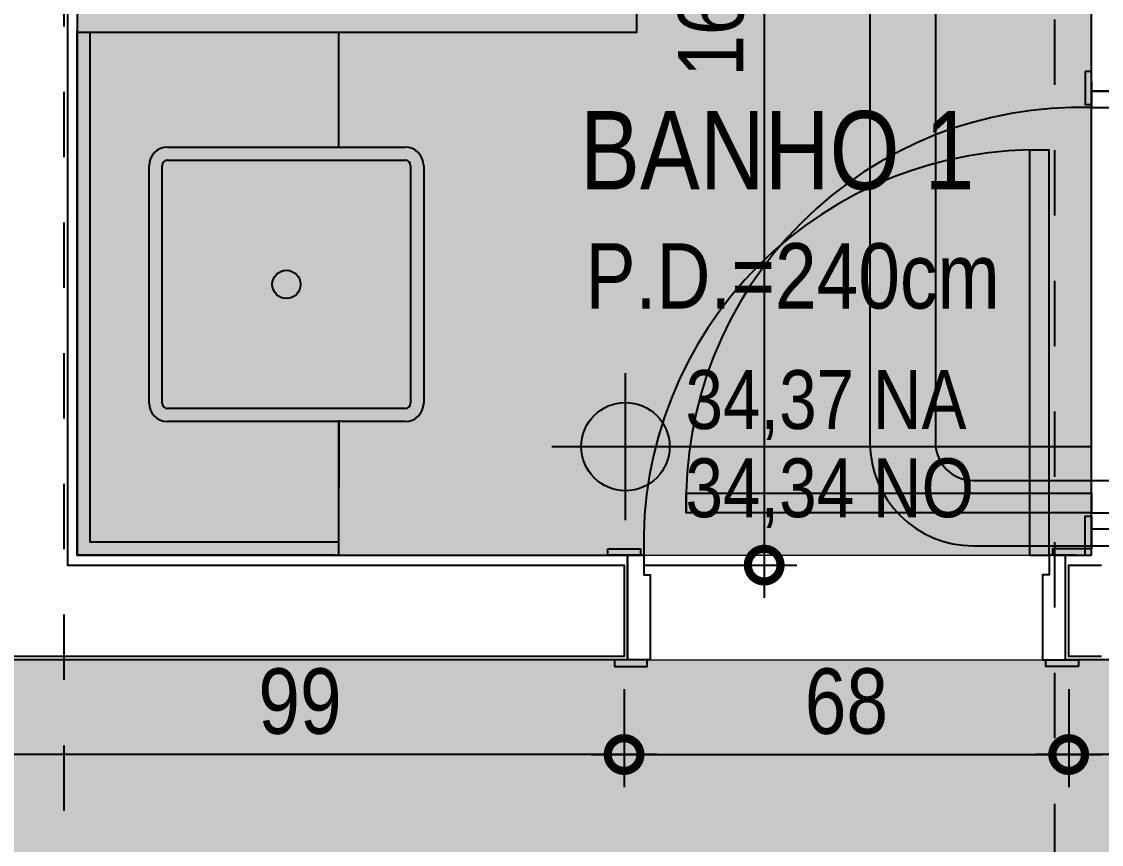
# Model space of a CAD drawing. Header units: metres. Extents: x -23 to 570, y -54 to 184.
# Drawn here: x 30.82 to 32.472, y 50.593 to 51.852 of the extents above; entities that cross this region are included whole.
import ezdxf
from ezdxf.enums import TextEntityAlignment as Align
from ezdxf.xclip import XClip

# ---------------------------------------------------------------- set-up
doc = ezdxf.new("R2010")
doc.units = ezdxf.units.M
doc.header["$XCLIPFRAME"] = 0
doc.header["$PDMODE"] = 35
doc.linetypes.add('DASHEDX2', pattern=[1.5, 1, -0.5])
doc.linetypes.add('PUC$0$DASHEDX2', pattern=[1.5, 1, -0.5])
for name, color, linetype in [('1', 232, 'DASHEDX2'), ('ARQ-DIM', 2, 'Continuous'), ('ARQ-SIM', 1, 'Continuous'), ('ARQ-TXT', 2, 'Continuous'), ('PUC$0$ARQ-ALV ACAB', 4, 'Continuous'), ('PUC$0$ARQ-ALV OSSO', 5, 'Continuous'), ('PUC$0$ARQ-AUX', 7, 'Continuous'), ('PUC$0$ARQ-AUX1', 1, 'Continuous'), ('PUC$0$ARQ-CAX @ 1', 1, 'Continuous'), ('PUC$0$ARQ-ENCH', 1, 'Continuous'), ('PUC$0$ARQ-HID', 7, 'Continuous'), ('PUC$0$ARQ-PRJ', 7, 'PUC$0$DASHEDX2')]:
    doc.layers.add(name, color=color, linetype=linetype)
doc.layers.add('PUC$0$ARQ-FORRO', color=9, linetype='Continuous', lineweight=5)
doc.styles.add('Adesa', font='ARIALN.TTF')
doc.dimstyles.new('ADESA 1-0050', dxfattribs={"dimtxt": 0.1, "dimasz": 0.1, "dimexe": 0.05, "dimexo": 0.05, "dimgap": 0.03, "dimtad": 1, "dimdec": 1, "dimlfac": 100, "dimzin": 12, "dimtxsty": 'Adesa', "dimblk": 'DOTSMALL', "dimcen": 1, "dimdle": 0.05, "dimclrd": 1, "dimclre": 1, "dimclrt": 256, "dimazin": 3, "dimtm": 1e-09, "dimtfac": 1, "dimtdec": 1, "dimtmove": 1, "dimatfit": 0, "dimldrblk": 'DOTSMALL', "dimfxl": 0.8, "dimtvp": 2, "dimtolj": 1, "dimtzin": 0, "dimarcsym": 0})

# ---------------------------------------------------------------- blocks, each defined once
blk = doc.blocks.new('_DotSmall')
at = {"color": 0, "linetype": 'ByBlock', "const_width": 0.5}
blk.add_lwpolyline([(-0.0625, 0, 1), (0.0625, 0, 1)], format="xyb", close=True, dxfattribs=at)
blk = doc.blocks.new('*D1114')
at = {"layer": 'ARQ-DIM', "color": 1, "lineweight": -2, "transparency": 16777216}
for p, q in [((30.75, 50.8301), (30.75, 50.6802)), ((31.7415, 50.8301), (31.7415, 50.6802)), ((31.7915, 50.7302), (30.7, 50.7302))]:
    blk.add_line(p, q, dxfattribs=at)
at = {"layer": 'Defpoints', "color": 0, "transparency": 16777216}
for p in [(30.75, 50.8801, 0), (31.7415, 50.8801, 0), (30.75, 50.7302)]:
    blk.add_point(p, dxfattribs=at)
at = {"layer": 'ARQ-DIM', "color": 1, "lineweight": -2, "transparency": 16777216, "xscale": 0.1, "yscale": 0.1, "zscale": 0.1, "rotation": 180}
blk.add_blockref('_DotSmall', (30.75, 50.7302), dxfattribs=at)
at = {"layer": 'ARQ-DIM', "color": 1, "lineweight": -2, "transparency": 16777216, "xscale": 0.1, "yscale": 0.1, "zscale": 0.1}
blk.add_blockref('_DotSmall', (31.7415, 50.7302), dxfattribs=at)
at = {"layer": 'ARQ-DIM', "transparency": 16777216, "insert": (31.2458, 50.8113), "char_height": 0.1, "attachment_point": 5, "style": 'Adesa'}
blk.add_mtext('\\A1;99', dxfattribs=at)
blk = doc.blocks.new('*D1115')
at = {"layer": 'ARQ-DIM', "color": 1, "lineweight": -2, "transparency": 16777216}
for p, q in [((31.7415, 50.8301), (31.7415, 50.6802)), ((32.4215, 50.8301), (32.4215, 50.6802)), ((31.6915, 50.7302), (32.4715, 50.7302))]:
    blk.add_line(p, q, dxfattribs=at)
at = {"layer": 'Defpoints', "color": 0, "transparency": 16777216}
for p in [(31.7415, 50.8801, 0), (32.4215, 50.8801, 0), (32.4215, 50.7302)]:
    blk.add_point(p, dxfattribs=at)
at = {"layer": 'ARQ-DIM', "color": 1, "lineweight": -2, "transparency": 16777216, "xscale": 0.1, "yscale": 0.1, "zscale": 0.1, "rotation": 180}
blk.add_blockref('_DotSmall', (31.7415, 50.7302), dxfattribs=at)
at = {"layer": 'ARQ-DIM', "color": 1, "lineweight": -2, "transparency": 16777216, "xscale": 0.1, "yscale": 0.1, "zscale": 0.1}
blk.add_blockref('_DotSmall', (32.4215, 50.7302), dxfattribs=at)
at = {"layer": 'ARQ-DIM', "transparency": 16777216, "insert": (32.0815, 50.8113), "char_height": 0.1, "attachment_point": 5, "style": 'Adesa'}
blk.add_mtext('\\A1;68', dxfattribs=at)
blk = doc.blocks.new('*D1116')
at = {"layer": 'ARQ-DIM', "color": 1, "lineweight": -2, "transparency": 16777216}
for p, q in [((32.4215, 50.8301), (32.4215, 50.6802)), ((32.6616, 50.83), (32.6616, 50.6802)), ((32.7116, 50.7302), (32.3715, 50.7302))]:
    blk.add_line(p, q, dxfattribs=at)
at = {"layer": 'Defpoints', "color": 0, "transparency": 16777216}
for p in [(32.4215, 50.8801, 0), (32.6616, 50.88, 0), (32.4215, 50.7302)]:
    blk.add_point(p, dxfattribs=at)
at = {"layer": 'ARQ-DIM', "color": 1, "lineweight": -2, "transparency": 16777216, "xscale": 0.1, "yscale": 0.1, "zscale": 0.1, "rotation": 180}
blk.add_blockref('_DotSmall', (32.4215, 50.7302), dxfattribs=at)
at = {"layer": 'ARQ-DIM', "color": 1, "lineweight": -2, "transparency": 16777216, "xscale": 0.1, "yscale": 0.1, "zscale": 0.1}
blk.add_blockref('_DotSmall', (32.6616, 50.7302), dxfattribs=at)
at = {"layer": 'ARQ-DIM', "transparency": 16777216, "insert": (32.5415, 50.8104), "char_height": 0.1, "attachment_point": 5, "style": 'Adesa'}
blk.add_mtext('\\A1;24', dxfattribs=at)
blk = doc.blocks.new('*D1120')
at = {"layer": 'ARQ-DIM', "color": 1, "lineweight": -2, "transparency": 16777216}
for p, q in [((31.9558, 52.7556), (31.9558, 50.97)), ((31.7717, 52.7056), (32.0058, 52.7056)), ((31.7717, 51.02), (32.0058, 51.02))]:
    blk.add_line(p, q, dxfattribs=at)
at = {"layer": 'Defpoints', "color": 0, "transparency": 16777216}
for p in [(31.7217, 52.7056), (31.7217, 51.02, 0), (31.9558, 51.02)]:
    blk.add_point(p, dxfattribs=at)
at = {"layer": 'ARQ-DIM', "color": 1, "lineweight": -2, "transparency": 16777216, "xscale": 0.1, "yscale": 0.1, "zscale": 0.1}
for p, rotation in [((31.9558, 52.7056), 90), ((31.9558, 51.02), 270)]:
    blk.add_blockref('_DotSmall', p, dxfattribs=dict(at, rotation=rotation))
at = {"layer": 'ARQ-DIM', "transparency": 16777216, "insert": (31.8748, 51.8628), "char_height": 0.1, "attachment_point": 5, "rotation": 90, "style": 'Adesa'}
blk.add_mtext('\\A1;169', dxfattribs=at)
blk = doc.blocks.new('NipAcOs')
at = {"layer": 'ARQ-SIM'}
h = blk.add_hatch(color=256, dxfattribs=at)
h.dxf.hatch_style = 1
h.paths.add_polyline_path([(0, 0.15, 0.414214), (-0.15, 0), (0, 0)])
h.paths.add_polyline_path([(0.15, 0), (0, 0), (0, -0.15, 0.414214)])
for p, q in [((0, -0.25), (0, 0.25)), ((-0.25, 0), (0.15, 0)), ((0.15, 0), (1.5834, 0))]:
    blk.add_line(p, q, dxfattribs=at)
blk.add_circle((0, 0), 0.15, dxfattribs=at)
at = {"style": 'Adesa'}
for p in [(0.204, 0.06), (0.204, -0.24)]:
    blk.add_attdef('000,00', p, '', height=0.2, dxfattribs=at)
blk = doc.blocks.new('PUC$0$ARQ-HID-CUBA Q')
for points in [[(-0.1816, 0), (0.1816, 0)], [(-0.1816, -0.11), (0.1816, -0.11)], [(-0.1816, -0.13), (0.1816, -0.13)], [(-0.21, -0.5016), (-0.21, -0.1384)], [(-0.19, -0.5016), (-0.19, -0.1384)], [(0.19, -0.1384), (0.19, -0.5016)], [(0.21, -0.1384), (0.21, -0.5016)], [(-0.21, -0.4), (-0.31, -0.4)], [(0.21, -0.4), (0.31, -0.4)], [(0.1816, -0.51), (-0.1816, -0.51)], [(0.1816, -0.53), (-0.1816, -0.53)], [(0.1816, -0.53), (-0.1816, -0.53)]]:
    blk.add_lwpolyline(points)
blk.add_circle((0, -0.32), 0.0216)
for centre, radius, start, end in [((-0.1816, -0.1384), 0.0284, 90, 180), ((0.1816, -0.1384), 0.0284, 0, 90), ((-0.1816, -0.1384), 0.0084, 90, 180), ((0.1816, -0.1384), 0.0084, 0, 90), ((-0.1816, -0.5016), 0.0284, 180, 270), ((-0.1816, -0.5016), 0.0084, 180, 270), ((0.1816, -0.5016), 0.0284, 270, 0), ((0.1816, -0.5016), 0.0084, 270, 0)]:
    blk.add_arc(centre, radius, start, end)
blk = doc.blocks.new('*U2413')
for points in [[(0, 0), (0, 0.62), (-0.03, 0.62), (-0.03, 0)], [(-0.675, 0.01), (-0.625, 0.01), (-0.625, 0), (-0.675, 0)], [(0.055, 0.01), (0.005, 0.01), (0.005, 0), (0.055, 0)], [(-0.665, -0.17), (-0.615, -0.17), (-0.615, -0.16), (-0.665, -0.16)], [(0.045, -0.17), (-0.005, -0.17), (-0.005, -0.16), (0.045, -0.16)]]:
    blk.add_lwpolyline(points, close=True)
for points in [[(-0.66, 0), (-0.62, 0), (-0.62, -0.03), (-0.61, -0.03), (-0.61, -0.16), (-0.645, -0.16), (-0.645, 0)], [(0.04, 0), (0, 0), (0, -0.03), (-0.01, -0.03), (-0.01, -0.16), (0.025, -0.16), (0.025, 0)]]:
    blk.add_lwpolyline(points)
at = {"layer": 'PUC$0$ARQ-PRJ'}
blk.add_arc((-0.0179, 0.0179), 0.6024, 88.2986, 181.7014, dxfattribs=at)
blk = doc.blocks.new('PUC$0$planta tipo 5 puc')
at = {"layer": 'PUC$0$ARQ-FORRO'}
h = blk.add_hatch(color=256, dxfattribs=at)
h.dxf.hatch_style = 1
h.paths.add_polyline_path([(-29.0851, -3.115), (-29.7811, -3.115), (-29.7811, -2.69), (-30.6367, -2.69), (-30.6367, -1.035), (-29.0851, -1.035)])
at = {"layer": 'PUC$0$ARQ-ALV ACAB', "elevation": 0}
for points in [[(-30.6367, -2.69), (-30.6367, -1.035), (-29.7951, -1.035), (-29.7951, -0.875), (-30.7967, -0.875), (-30.7967, -2.7)], [(-29.0751, -0.875), (-29.1251, -0.875), (-29.1251, -1.035), (-29.0851, -1.035)]]:
    blk.add_lwpolyline(points, dxfattribs=at)
at = {"layer": 'PUC$0$ARQ-ALV ACAB'}
for points in [[(-28.9251, -3.125), (-28.9251, -1.025), (-28.8751, -1.025), (-28.8751, -0.875), (-29.0751, -0.875)], [(-29.0851, -1.035), (-29.0851, -3.115)]]:
    blk.add_lwpolyline(points, dxfattribs=at)
at = {"layer": 'PUC$0$ARQ-ALV OSSO', "elevation": 0}
for points in [[(-30.6517, -2.705), (-30.6517, -1.02), (-29.8001, -1.02), (-29.8001, -0.88), (-30.7917, -0.88), (-30.7917, -2.705)], [(-29.0701, -0.88), (-29.1201, -0.88), (-29.1201, -1.02), (-29.0701, -1.02)]]:
    blk.add_lwpolyline(points, dxfattribs=at)
at = {"layer": 'PUC$0$ARQ-AUX', "elevation": 0}
for points in [[(-30.2421, -1.035), (-30.6367, -1.035), (-30.6367, -1.8381)], [(-30.2367, -1.055), (-30.6167, -1.055), (-30.6167, -1.835)]]:
    blk.add_lwpolyline(points, dxfattribs=at)
at = {"layer": 'PUC$0$ARQ-AUX1', "elevation": 0}
blk.add_lwpolyline([(-29.7811, -2.69), (-29.7811, -1.835), (-30.6367, -1.835)], dxfattribs=at)
at = {"layer": 'PUC$0$ARQ-FORRO'}
blk.add_lwpolyline([(-29.0851, -3.115), (-29.7811, -3.115), (-29.7811, -2.69), (-30.6367, -2.69), (-30.6367, -1.035), (-29.0851, -1.035)], close=True, dxfattribs=at)
at = {"layer": 'PUC$0$ARQ-HID', "elevation": 0}
for points in [[(-30.2367, -1.835), (-30.2367, -1.835), (-30.6367, -1.835), (-30.6367, -1.035), (-30.2367, -1.035), (-30.2367, -1.2419)], [(-30.2367, -1.6594), (-30.2367, -1.835)]]:
    blk.add_lwpolyline(points, dxfattribs=at)
at = {"layer": 'PUC$0$ARQ-CAX @ 1', "xscale": -1, "rotation": 180}
blk.add_blockref('*U2413', (-29.1501, -1.035, 0), dxfattribs=at)
at = {"layer": 'PUC$0$ARQ-HID', "xscale": -1.000000000000007, "rotation": 90}
blk.add_blockref('PUC$0$ARQ-HID-CUBA Q', (-30.6367, -1.4494, 0), dxfattribs=at)
blk = doc.blocks.new('PUC$0$pl forro 5')
at = {"layer": 'PUC$0$ARQ-FORRO'}
h = blk.add_hatch(color=256, dxfattribs=at)
h.dxf.hatch_style = 1
h.paths.add_polyline_path([(5.03, 1.165), (7.8516, 1.165), (7.8516, 0.2644), (5.03, 0.2644)])
at = {"layer": 'PUC$0$ARQ-FORRO', "elevation": 0}
blk.add_lwpolyline([(5.03, 1.165), (7.8516, 1.165), (7.8516, 0.2644), (5.03, 0.2644)], close=True, dxfattribs=at)
blk = doc.blocks.new('PUC$0$A$Cc99f4df2')
at = {"layer": 'PUC$0$ARQ-PRJ', "ltscale": 50}
for p, q in [((-4.4075, 1.8804), (-4.4075, 0.1823, 0)), ((-4.3075, 1.8799), (-4.3075, 0.1823, 0)), ((-4.2495, 0.1243, 0), (0.1846, 0.1243, 0)), ((-4.2495, 0.0243, 0), (0.1846, 0.0243, 0))]:
    blk.add_line(p, q, dxfattribs=at)
for radius in [0.158, 0.058]:
    blk.add_arc((-4.2495, 0.1823, 0), radius, 180, 270, dxfattribs=at)
blk = doc.blocks.new('*U2544')
for points in [[(-0.665, 0.02), (-0.615, 0.02), (-0.615, 0.01), (-0.665, 0.01)], [(0.045, 0.02), (-0.005, 0.02), (-0.005, 0.01), (0.045, 0.01)], [(-0.675, -0.16), (-0.625, -0.16), (-0.625, -0.15), (-0.675, -0.15)], [(0, -0.15), (0, -0.77), (-0.03, -0.77), (-0.03, -0.15)], [(0.055, -0.16), (0.005, -0.16), (0.005, -0.15), (0.055, -0.15)]]:
    blk.add_lwpolyline(points, close=True)
for points in [[(-0.66, -0.15), (-0.62, -0.15), (-0.62, -0.12), (-0.61, -0.12), (-0.61, 0.01), (-0.645, 0.01), (-0.645, -0.15)], [(0.04, -0.15), (0, -0.15), (0, -0.12), (-0.01, -0.12), (-0.01, 0.01), (0.025, 0.01), (0.025, -0.15)]]:
    blk.add_lwpolyline(points)
at = {"layer": 'PUC$0$ARQ-PRJ'}
blk.add_arc((-0.0179, -0.1679), 0.6024, 178.2986, 271.7014, dxfattribs=at)
blk = doc.blocks.new('PUC')
at = {"layer": 'PUC$0$ARQ-ALV ACAB'}
for p, q in [((32.4566, 51.745, 0), (32.6166, 51.745, 0)), ((32.6166, 51.075, 0), (32.4566, 51.075, 0))]:
    blk.add_line(p, q, dxfattribs=at)
at = {"layer": 'PUC$0$ARQ-CAX @ 1', "rotation": 270}
blk.add_blockref('*U2544', (32.6066, 51.1, 0), dxfattribs=at)
at = {"layer": 'PUC$0$ARQ-ENCH'}
blk.add_blockref('PUC$0$A$Cc99f4df2', (36.5251, 51.0252, 0), dxfattribs=at)
at = {"layer": 'PUC$0$ARQ-FORRO'}
blk.add_blockref('PUC$0$pl forro 5', (25.715, 49.7101, 0), dxfattribs=at)
at = {"layer": 'PUC$0$ARQ-HID', "xscale": -1, "rotation": 180}
blk.add_blockref('PUC$0$planta tipo 5 puc', (61.5417, 50.0001, 0), dxfattribs=at)
blk = doc.blocks.new('est-lo-07-6sb-r00')
at = {"layer": '1'}
for points in [[(3240.004467, 285.500177), (3240.004467, -229.999844)], [(3088.508629, -115.575275), (3088.508629, 270.500177)]]:
    blk.add_lwpolyline(points, dxfattribs=at)

msp = doc.modelspace()

# ---------------------------------------------------------------- block references
at = {"linetype": 'Continuous'}
ref = msp.add_blockref('est-lo-07-6sb-r00', (0, 50), dxfattribs=dict(at, xscale=0.01, yscale=0.01, zscale=0.01))
XClip(ref).set_block_clipping_path([(-2382.224773505, -448.6564912002), (3871.2509198365, 448.1901377692)])
msp.add_blockref('PUC', (0, 0))
at = {"layer": 'ARQ-SIM'}
ref = msp.add_blockref('NipAcOs', (31.7436, 51.2013), dxfattribs=dict(at, xscale=0.45, yscale=0.45, zscale=0.45))
ref.add_attrib('000,00', '34,34 NO', (31.8354, 51.0933), dxfattribs={"layer": '0', "color": 2, "height": 0.09, "style": 'Adesa'})
ref.add_attrib('000,00', '34,37 NA', (31.8354, 51.2283), dxfattribs={"layer": '0', "color": 2, "height": 0.09, "style": 'Adesa'})

# ---------------------------------------------------------------- texts
at = {"layer": 'ARQ-TXT', "style": 'Adesa'}
for s, height, p in [('BANHO 1', 0.12, (31.9758, 51.6548, 0)), ('P.D.=240cm', 0.1, (31.9994, 51.4626, 0))]:
    msp.add_text(s, height=height, dxfattribs=at).set_placement(p, align=Align.MIDDLE)

# ---------------------------------------------------------------- dimensions: what is measured, and where the dimension line sits
at = {"layer": 'ARQ-DIM'}
for base, p1, p2, angle, picture, middle in [((31.9558, 51.02), (31.7217, 52.7056), (31.7217, 51.02, 0), 270, '*D1120', (31.8748, 51.8628)), ((30.75, 50.7302), (31.7415, 50.8801, 0), (30.75, 50.8801, 0), 180, '*D1114', (31.2458, 50.8113))]:
    dim = msp.add_linear_dim(base=base, p1=p1, p2=p2, angle=angle, dimstyle='ADESA 1-0050', override={"dimdec": 0}, dxfattribs=at)
    dim.commit()
    dim.dimension.update_dxf_attribs({"geometry": picture, "text_midpoint": middle})
for p1, picture, middle in [((31.7415, 50.8801, 0), '*D1115', (32.0815, 50.8113)), ((32.6616, 50.88, 0), '*D1116', (32.5415, 50.8104))]:
    dim = msp.add_linear_dim(base=(32.4215, 50.7302), p1=p1, p2=(32.4215, 50.8801, 0), angle=180, dimstyle='ADESA 1-0050', dxfattribs=at)
    dim.commit()
    dim.dimension.update_dxf_attribs({"geometry": picture, "text_midpoint": middle})

doc.saveas('drawing.dxf')
